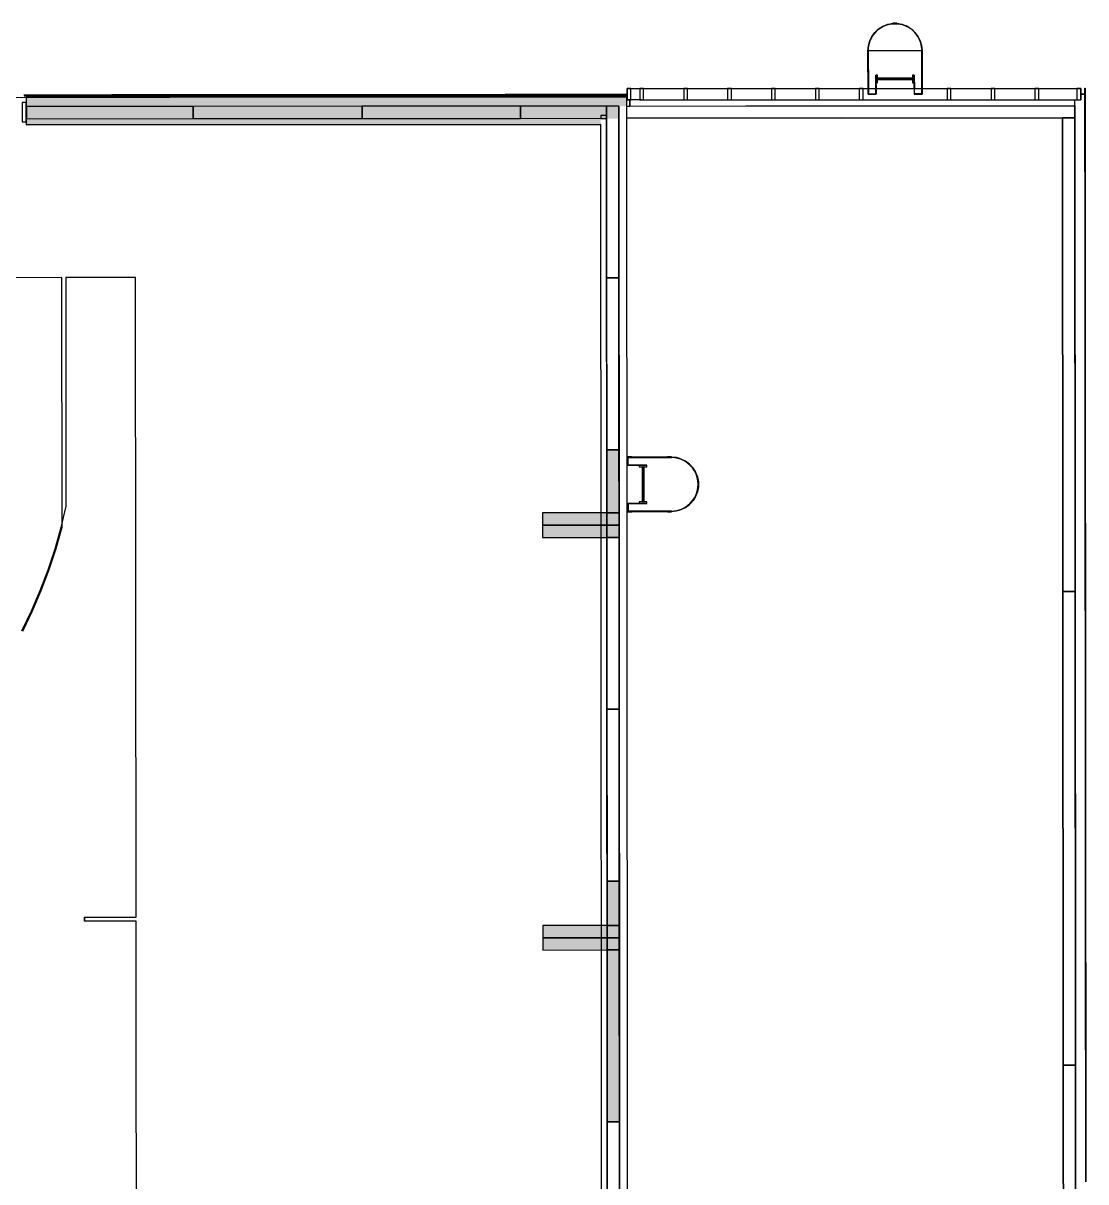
# Model space of a CAD drawing. Header units: metres. Extents: x 2.5 to 42.6, y 0.9 to 31.9.
# Drawn here: x 8.83 to 14.31, y 20.96 to 26.93 of the extents above; entities that cross this region are included whole.
import ezdxf

# ---------------------------------------------------------------- set-up
doc = ezdxf.new("R2010")
doc.units = ezdxf.units.M
for name, color, linetype in [('ARREDI', 9, 'Continuous'), ('PARETI_STRUTTURE', 7, 'Continuous'), ('PILASTRI_SETTI', 8, 'Continuous')]:
    doc.layers.add(name, color=color, linetype=linetype)

msp = doc.modelspace()

# ---------------------------------------------------------------- linework, layer by layer
at = {"layer": 'ARREDI'}
for points in [[(13.1888, 26.5655), (13.1881, 26.79), (13.1904, 26.8156), (13.1973, 26.8405), (13.2088, 26.8636), (13.2242, 26.8842), (13.2432, 26.9017), (13.2651, 26.9153), (13.2892, 26.9247), (13.3145, 26.9295), (13.3403, 26.9296), (13.3657, 26.925), (13.3897, 26.9157), (13.4117, 26.9022), (13.4308, 26.8849), (13.4464, 26.8643), (13.458, 26.8413), (13.4651, 26.8165), (13.4676, 26.7908), (13.4683, 26.5664)], [(13.1881, 26.79), (13.4676, 26.7908), (13.4651, 26.8165), (13.458, 26.8413), (13.4464, 26.8643), (13.4308, 26.8849), (13.4117, 26.9022), (13.3897, 26.9157), (13.3657, 26.925), (13.3403, 26.9296), (13.3372, 26.9296), (13.3403, 26.9296), (13.3657, 26.925), (13.3897, 26.9157), (13.4117, 26.9022), (13.4308, 26.8849), (13.4464, 26.8643), (13.458, 26.8413), (13.4651, 26.8165), (13.4676, 26.7908), (13.4682, 26.5955)], [(13.1888, 26.5655), (13.1881, 26.79), (13.1904, 26.8156), (13.1973, 26.8405), (13.2088, 26.8636), (13.2242, 26.8842), (13.2432, 26.9017), (13.2651, 26.9153), (13.2892, 26.9247), (13.3145, 26.9295), (13.3403, 26.9296), (13.3657, 26.925), (13.3897, 26.9157), (13.4117, 26.9022), (13.4308, 26.8849), (13.4464, 26.8643), (13.458, 26.8413), (13.4651, 26.8165), (13.4676, 26.7908), (13.4683, 26.5664), (13.4663, 26.5664)], [(13.3372, 26.9296), (13.3372, 26.9322), (13.3175, 26.9321), (13.3176, 26.9295)], [(13.1881, 26.79), (13.1861, 26.79), (13.1861, 26.7703)], [(13.1861, 26.7703), (13.1881, 26.7703)], [(13.1887, 26.5955), (13.1881, 26.79)], [(13.4657, 26.7711), (13.4656, 26.7908), (13.19, 26.79), (13.1907, 26.5655), (13.1888, 26.5655), (13.1907, 26.5655)], [(13.2299, 26.6247), (13.2378, 26.6247), (13.2377, 26.6641), (13.2298, 26.6641), (13.2301, 26.5657), (13.1907, 26.5655), (13.19, 26.79), (13.4656, 26.7908), (13.4662, 26.5955)], [(13.19, 26.79), (13.4656, 26.7908), (13.19, 26.79), (13.4656, 26.7908), (13.19, 26.79), (13.4656, 26.7908), (13.19, 26.79), (13.1906, 26.5955)], [(13.1901, 26.7703), (13.19, 26.79), (13.4656, 26.7908)], [(13.4696, 26.7711), (13.4696, 26.7908), (13.4676, 26.7908)], [(13.4677, 26.7711), (13.4696, 26.7711)], [(13.1907, 26.5663), (13.2293, 26.5664), (13.229, 26.6641), (13.2298, 26.6641), (13.2301, 26.5657), (13.1907, 26.5655), (13.1888, 26.5655)], [(13.229, 26.6641), (13.2292, 26.5955), (13.229, 26.6641), (13.2293, 26.5664)], [(13.23, 26.6135), (13.23, 26.5955), (13.2298, 26.6641)], [(13.4188, 26.6489), (13.2377, 26.6484)], [(13.4188, 26.6489), (13.2377, 26.6484)], [(13.4188, 26.6489), (13.2377, 26.6484)], [(13.4188, 26.6489), (13.2377, 26.6484)], [(13.4188, 26.6489), (13.2377, 26.6484)], [(13.4188, 26.6489), (13.2377, 26.6484)], [(13.4188, 26.6489), (13.2377, 26.6484)], [(13.4188, 26.6489), (13.2377, 26.6484)], [(13.4188, 26.6489), (13.2377, 26.6484)], [(13.4188, 26.6489), (13.2377, 26.6484)], [(13.4188, 26.6489), (13.2377, 26.6484)], [(13.4188, 26.6489), (13.2377, 26.6484)], [(13.4188, 26.6489), (13.2377, 26.6484)], [(13.4188, 26.6489), (13.2377, 26.6484)], [(13.4188, 26.6489), (13.2377, 26.6484)], [(13.4188, 26.6489), (13.2377, 26.6484)], [(13.4188, 26.6489), (13.2377, 26.6484)], [(13.2377, 26.6405), (13.2377, 26.6406), (13.2377, 26.641), (13.2377, 26.6416), (13.2377, 26.6425), (13.2377, 26.6434), (13.2377, 26.6444), (13.2377, 26.6454), (13.2377, 26.6464), (13.2377, 26.6472), (13.2377, 26.6478), (13.2377, 26.6482), (13.2377, 26.6484)], [(13.2377, 26.6454), (13.2377, 26.6444), (13.2377, 26.6434), (13.2377, 26.6425)], [(13.4189, 26.6411), (13.2377, 26.6405)], [(13.2377, 26.6405), (13.4189, 26.6411)], [(13.2377, 26.6405), (13.4189, 26.6411)], [(13.2377, 26.6405), (13.4189, 26.6411)], [(13.2377, 26.6405), (13.4189, 26.6411)], [(13.2377, 26.6405), (13.4189, 26.6411)], [(13.2377, 26.6405), (13.4189, 26.6411)], [(13.2377, 26.6405), (13.4189, 26.6411)], [(13.2377, 26.6405), (13.4189, 26.6411)], [(13.2377, 26.6405), (13.4189, 26.6411)], [(13.2377, 26.6405), (13.4189, 26.6411)], [(13.2377, 26.6405), (13.4189, 26.6411)], [(13.2377, 26.6405), (13.4189, 26.6411)], [(13.2377, 26.6405), (13.4189, 26.6411)], [(13.2377, 26.6405), (13.4189, 26.6411)], [(13.2377, 26.6405), (13.4189, 26.6411)], [(13.2377, 26.6405), (13.4189, 26.6411)], [(13.4188, 26.6647), (13.4189, 26.6253)], [(13.4663, 26.5672), (13.4278, 26.5671), (13.4274, 26.6647), (13.4188, 26.6647)], [(13.4188, 26.6489), (13.4188, 26.6488), (13.4188, 26.6484), (13.4188, 26.6478), (13.4188, 26.647), (13.4188, 26.646), (13.4188, 26.645), (13.4188, 26.644), (13.4188, 26.643), (13.4189, 26.6422), (13.4189, 26.6416), (13.4189, 26.6412), (13.4189, 26.6411)], [(13.4188, 26.647), (13.4188, 26.646)], [(13.4188, 26.646), (13.4188, 26.647)], [(13.4188, 26.647), (13.4188, 26.646)], [(13.4188, 26.646), (13.4188, 26.647)], [(13.4188, 26.647), (13.4188, 26.646)], [(13.4188, 26.646), (13.4188, 26.647)], [(13.4188, 26.647), (13.4188, 26.646)], [(13.4188, 26.646), (13.4188, 26.647)], [(13.4188, 26.647), (13.4188, 26.646)], [(13.4188, 26.646), (13.4188, 26.647)], [(13.4188, 26.647), (13.4188, 26.646)], [(13.4188, 26.646), (13.4188, 26.647)], [(13.4188, 26.647), (13.4188, 26.646)], [(13.4188, 26.646), (13.4188, 26.647)], [(13.4188, 26.647), (13.4188, 26.646)], [(13.4188, 26.646), (13.4188, 26.647)], [(13.4188, 26.647), (13.4188, 26.646)], [(13.4188, 26.646), (13.4188, 26.647)], [(13.4188, 26.647), (13.4188, 26.646)], [(13.4188, 26.646), (13.4188, 26.647)], [(13.4188, 26.647), (13.4188, 26.646)], [(13.4188, 26.646), (13.4188, 26.647)], [(13.4188, 26.647), (13.4188, 26.646)], [(13.4188, 26.646), (13.4188, 26.647)], [(13.4188, 26.646), (13.4188, 26.647)], [(13.4189, 26.643), (13.4189, 26.644), (13.4189, 26.645), (13.4188, 26.6459)], [(13.4269, 26.5955), (13.4267, 26.6647), (13.427, 26.5663)], [(13.4663, 26.5672), (13.4278, 26.5671), (13.4274, 26.6647), (13.4267, 26.6647), (13.427, 26.5663), (13.4663, 26.5664)], [(13.4189, 26.6253), (13.4268, 26.6253)], [(13.4268, 26.6135), (13.4269, 26.5955)], [(14.3072, 26.3933), (14.3071, 26.5963)], [(14.3071, 26.5963), (14.3075, 26.5963), (14.3076, 26.3933), (14.3072, 26.3933)], [(8.8381, 26.5619), (8.8381, 26.5623), (9.2909, 26.5626), (9.2909, 26.5622)], [(9.2909, 26.5622), (8.8381, 26.5619)], [(9.2909, 26.5622), (9.2909, 26.5626), (9.7437, 26.5629), (9.7437, 26.5625)], [(9.7437, 26.5625), (9.2909, 26.5622)], [(9.7437, 26.5625), (9.7437, 26.5629), (10.1965, 26.5633), (10.1965, 26.5629)], [(10.1965, 26.5629), (9.7437, 26.5625)], [(10.1965, 26.5629), (10.1965, 26.5633), (10.6493, 26.5636), (10.6493, 26.5632)], [(10.6493, 26.5632), (10.1965, 26.5629)], [(10.6493, 26.5632), (10.6493, 26.5636), (11.1021, 26.5639), (11.1021, 26.5636)], [(11.1021, 26.5636), (10.6493, 26.5632)], [(11.1021, 26.5636), (11.1021, 26.5639), (11.3186, 26.5641), (11.5549, 26.5643), (11.5549, 26.5639)], [(11.5549, 26.5639), (11.3186, 26.5637), (11.1021, 26.5636)], [(11.3186, 26.5641), (11.3186, 26.5637)], [(11.5549, 26.5639), (11.5549, 26.5643), (11.9289, 26.5646), (11.9469, 26.5646)], [(11.9451, 26.5642), (11.9469, 26.5642), (11.9289, 26.5642), (11.5549, 26.5639)], [(11.9289, 26.5646), (11.9289, 26.5642)], [(11.9451, 26.5642), (11.9451, 26.5646), (11.9469, 26.5646)], [(13.2293, 26.5664), (13.1907, 26.5663)], [(13.4663, 26.5664), (13.427, 26.5663)], [(14.3071, 26.566), (14.3071, 26.5663), (14.2857, 26.5663), (14.3071, 26.5663)], [(14.3072, 26.3933), (14.3071, 26.5659)], [(14.3075, 26.566), (14.3076, 26.3933)], [(14.3076, 26.3933), (14.3072, 26.3933)], [(14.3076, 25.9405), (14.308, 25.9405), (14.3076, 26.3933), (14.308, 25.9405)], [(14.3076, 25.9405), (14.3079, 25.4877), (14.3076, 25.9405)], [(14.3076, 25.9405), (14.308, 25.9405), (14.3083, 25.4877), (14.3079, 25.4877)], [(14.308, 25.9405), (14.3083, 25.4877)], [(14.3083, 25.0349), (14.3079, 25.4877)], [(14.3086, 25.0349), (14.309, 24.5821), (14.3079, 25.4877)], [(14.3079, 25.4877), (14.3083, 25.4877), (14.3086, 25.0349), (14.3083, 25.0349)], [(14.3083, 25.4877), (14.3086, 25.0349)], [(14.309, 24.5821), (14.3093, 24.1293), (14.3083, 25.0349)], [(14.3086, 24.5821), (14.3083, 25.0349)], [(14.3086, 25.0349), (14.309, 24.5821)], [(11.9504, 24.6947), (12.1748, 24.6949), (12.2005, 24.6926), (12.2253, 24.6855), (12.2484, 24.674), (12.269, 24.6585), (12.2864, 24.6395), (12.3, 24.6175), (12.3094, 24.5935), (12.3141, 24.5681), (12.3141, 24.5423), (12.3094, 24.517), (12.3001, 24.4929), (12.2866, 24.471), (12.2692, 24.4519), (12.2486, 24.4363), (12.2255, 24.4248), (12.2007, 24.4178), (12.1751, 24.4154), (11.9506, 24.4152), (11.9506, 24.4172), (11.9506, 24.4152), (11.9506, 24.4172), (11.9506, 24.4152), (11.9506, 24.4172), (11.9506, 24.4152), (12.1751, 24.4154), (12.2144, 24.4211), (12.2506, 24.4376), (12.2806, 24.4637), (12.3021, 24.4972), (12.3133, 24.5353), (12.3133, 24.5751), (12.3021, 24.6133), (12.2805, 24.6467), (12.2504, 24.6728), (12.2142, 24.6893), (12.1748, 24.6949)], [(12.3141, 24.5651), (12.3141, 24.5681), (12.3094, 24.5935), (12.3, 24.6175), (12.2864, 24.6395), (12.269, 24.6585), (12.2484, 24.674), (12.2253, 24.6855), (12.2005, 24.6925), (12.1748, 24.6949), (11.9504, 24.6947)], [(11.9504, 24.6947), (11.9504, 24.6928)], [(11.9504, 24.6947), (11.9504, 24.6928)], [(11.9504, 24.6947), (11.9504, 24.6928), (12.1748, 24.6929)], [(11.9504, 24.6947), (11.9504, 24.6928)], [(11.9504, 24.6928), (11.9504, 24.6534), (11.9504, 24.6928), (12.1748, 24.6929)], [(11.9512, 24.6928), (11.9512, 24.6542), (12.0489, 24.6543), (12.0489, 24.6535), (11.9504, 24.6534), (11.9504, 24.6928), (11.9504, 24.6534), (12.0489, 24.6535)], [(12.1748, 24.6929), (11.9512, 24.6928)], [(11.9512, 24.6542), (11.9512, 24.6928)], [(12.0489, 24.6543), (11.9512, 24.6542), (11.9512, 24.6928), (11.9512, 24.6542), (12.0489, 24.6543), (11.9512, 24.6542)], [(11.9701, 24.6948), (12.1552, 24.6949)], [(12.3141, 24.5651), (12.3141, 24.5681), (12.3094, 24.5935), (12.3, 24.6175), (12.2864, 24.6395), (12.269, 24.6585), (12.2484, 24.674), (12.2253, 24.6855), (12.2005, 24.6926), (12.1748, 24.6949)], [(12.3141, 24.5651), (12.3141, 24.5681), (12.3094, 24.5935), (12.3, 24.6175), (12.2864, 24.6395), (12.269, 24.6585), (12.2484, 24.674), (12.2253, 24.6855), (12.2005, 24.6926), (12.1748, 24.6949)], [(12.0489, 24.6535), (11.9504, 24.6534)], [(12.0095, 24.6534), (12.0095, 24.6456)], [(12.0095, 24.6456), (12.0489, 24.6456)], [(12.0254, 24.4645), (12.0253, 24.6456)], [(12.0253, 24.6456), (12.0254, 24.4645)], [(12.0253, 24.6456), (12.0254, 24.4645)], [(12.0253, 24.6456), (12.0254, 24.4645)], [(12.0253, 24.6456), (12.0254, 24.4645)], [(12.0253, 24.6456), (12.0254, 24.4645)], [(12.0253, 24.6456), (12.0254, 24.4645)], [(12.0253, 24.6456), (12.0254, 24.4645)], [(12.0253, 24.6456), (12.0254, 24.4645)], [(12.0253, 24.6456), (12.0254, 24.4645)], [(12.0253, 24.6456), (12.0254, 24.4645)], [(12.0253, 24.6456), (12.0254, 24.4645)], [(12.0253, 24.6456), (12.0254, 24.4645)], [(12.0253, 24.6456), (12.0254, 24.4645)], [(12.0253, 24.6456), (12.0254, 24.4645)], [(12.0253, 24.6456), (12.0254, 24.4645)], [(12.0253, 24.6456), (12.0254, 24.6456), (12.0258, 24.6456), (12.0264, 24.6456), (12.0272, 24.6456), (12.0282, 24.6456), (12.0292, 24.6456), (12.0302, 24.6456), (12.0312, 24.6456), (12.032, 24.6456), (12.0326, 24.6456), (12.033, 24.6456), (12.0331, 24.6456)], [(12.0253, 24.6456), (12.0254, 24.4645)], [(12.0312, 24.6456), (12.0302, 24.6456), (12.0272, 24.6456), (12.0302, 24.6456), (12.0312, 24.6456)], [(12.0312, 24.6456), (12.0302, 24.6456), (12.0272, 24.6456), (12.0302, 24.6456), (12.0312, 24.6456)], [(12.0312, 24.6456), (12.0302, 24.6456), (12.0272, 24.6456), (12.0302, 24.6456), (12.0312, 24.6456)], [(12.0312, 24.6456), (12.0302, 24.6456), (12.0272, 24.6456), (12.0302, 24.6456), (12.0312, 24.6456)], [(12.0312, 24.6456), (12.0302, 24.6456), (12.0272, 24.6456), (12.0302, 24.6456), (12.0312, 24.6456)], [(12.0312, 24.6456), (12.0302, 24.6456), (12.0272, 24.6456), (12.0302, 24.6456), (12.0312, 24.6456)], [(12.0312, 24.6456), (12.0302, 24.6456), (12.0272, 24.6456), (12.0302, 24.6456), (12.0312, 24.6456)], [(12.0312, 24.6456), (12.0302, 24.6456), (12.0272, 24.6456), (12.0302, 24.6456), (12.0312, 24.6456)], [(12.0312, 24.6456), (12.0302, 24.6456), (12.0272, 24.6456), (12.0302, 24.6456), (12.0312, 24.6456)], [(12.0312, 24.6456), (12.0302, 24.6456), (12.0272, 24.6456), (12.0302, 24.6456), (12.0312, 24.6456)], [(12.0312, 24.6456), (12.0302, 24.6456), (12.0272, 24.6456), (12.0302, 24.6456), (12.0312, 24.6456)], [(12.0312, 24.6456), (12.0302, 24.6456), (12.0272, 24.6456), (12.0302, 24.6456), (12.0312, 24.6456)], [(12.0282, 24.6456), (12.0272, 24.6456)], [(12.0312, 24.6456), (12.0302, 24.6456), (12.0292, 24.6456)], [(12.0333, 24.4645), (12.0331, 24.6456)], [(12.0333, 24.4645), (12.0331, 24.6456)], [(12.0333, 24.4645), (12.0331, 24.6456)], [(12.0333, 24.4645), (12.0331, 24.6456)], [(12.0333, 24.4645), (12.0331, 24.6456)], [(12.0333, 24.4645), (12.0331, 24.6456)], [(12.0333, 24.4645), (12.0331, 24.6456)], [(12.0333, 24.4645), (12.0331, 24.6456)], [(12.0333, 24.4645), (12.0331, 24.6456)], [(12.0333, 24.4645), (12.0331, 24.6456)], [(12.0333, 24.4645), (12.0331, 24.6456)], [(12.0333, 24.4645), (12.0331, 24.6456)], [(12.0333, 24.4645), (12.0331, 24.6456)], [(12.0333, 24.4645), (12.0331, 24.6456)], [(12.0333, 24.4645), (12.0331, 24.6456)], [(12.0333, 24.4645), (12.0331, 24.6456)], [(12.0333, 24.4645), (12.0331, 24.6456)], [(12.0489, 24.6456), (12.0489, 24.6535)], [(14.3089, 24.1293), (14.3093, 23.6765), (14.3089, 24.1293), (14.3086, 24.5821)], [(14.3093, 24.1293), (14.3097, 23.6765), (14.3086, 24.5821)], [(14.309, 24.5821), (14.3093, 24.1293), (14.3097, 23.6765)], [(12.3141, 24.5454), (12.3141, 24.5423), (12.3094, 24.517), (12.3001, 24.4929), (12.2866, 24.471), (12.2692, 24.4519), (12.2486, 24.4364), (12.2255, 24.4248), (12.2007, 24.4178), (12.1751, 24.4154)], [(12.1751, 24.4154), (12.2007, 24.4178), (12.2255, 24.4248), (12.2486, 24.4363), (12.2692, 24.4519), (12.2866, 24.471), (12.3001, 24.4929), (12.3094, 24.517), (12.3141, 24.5423), (12.3141, 24.5454)], [(12.1751, 24.4154), (12.2007, 24.4178), (12.2255, 24.4248), (12.2486, 24.4363), (12.2692, 24.4519), (12.2866, 24.471), (12.3001, 24.4929), (12.3094, 24.517), (12.3141, 24.5423), (12.3141, 24.5454)], [(11.9506, 24.4172), (11.9506, 24.4565), (12.049, 24.4566), (11.9506, 24.4565)], [(11.9506, 24.4172), (11.9506, 24.4565), (12.049, 24.4566), (12.049, 24.4558), (11.9514, 24.4557), (11.9514, 24.4172), (11.9514, 24.4557), (12.049, 24.4558), (11.9514, 24.4557), (11.9514, 24.4172)], [(11.9506, 24.4152), (11.9506, 24.4172), (11.9506, 24.4565)], [(11.9506, 24.4565), (11.9506, 24.4172)], [(11.9514, 24.4172), (11.9514, 24.4557), (12.049, 24.4558), (12.049, 24.4645)], [(12.049, 24.4645), (12.0096, 24.4645)], [(12.0096, 24.4645), (12.0096, 24.4566)], [(12.0333, 24.4645), (12.0331, 24.4645), (12.0327, 24.4645), (12.0321, 24.4645), (12.0313, 24.4645), (12.0304, 24.4645), (12.0293, 24.4645), (12.0283, 24.4645), (12.0274, 24.4645), (12.0265, 24.4645), (12.0259, 24.4645), (12.0255, 24.4645), (12.0254, 24.4645)], [(12.0274, 24.4645), (12.0283, 24.4645), (12.0293, 24.4645), (12.0303, 24.4645), (12.0313, 24.4645)], [(11.9506, 24.4152), (11.9506, 24.4172)], [(12.175, 24.4173), (11.9514, 24.4172)], [(11.9703, 24.4152), (12.1554, 24.4153)], [(14.31, 22.7709), (14.3096, 23.2237), (14.3093, 23.6765)], [(14.3096, 23.2237), (14.3093, 23.6765)], [(14.3097, 23.6765), (14.3093, 23.6765)], [(14.3096, 23.2237), (14.31, 23.2237), (14.3097, 23.6765), (14.31, 23.2237), (14.3103, 22.7709)], [(14.31, 22.7709), (14.3096, 23.2237)], [(14.3096, 23.2237), (14.31, 23.2237), (14.3103, 22.7709), (14.3099, 22.7709)], [(14.3103, 22.3181), (14.3106, 21.8653), (14.3103, 22.3181), (14.3099, 22.7709)], [(14.3103, 22.3181), (14.31, 22.7709)], [(14.31, 22.7709), (14.3103, 22.7709), (14.3107, 22.3181), (14.3103, 22.3181)], [(14.3103, 22.7709), (14.3107, 22.3181), (14.311, 21.8653)], [(14.3103, 22.3181), (14.3107, 22.3181), (14.311, 21.8653), (14.3106, 21.8653)], [(14.311, 21.4125), (14.3113, 20.9597), (14.311, 21.4125), (14.3106, 21.8653)], [(14.311, 21.4125), (14.3106, 21.8653)], [(14.3106, 21.8653), (14.311, 21.8653), (14.3114, 21.4125), (14.311, 21.4125)], [(14.311, 21.8653), (14.3114, 21.4125), (14.3117, 20.9597)], [(14.311, 21.4125), (14.3114, 21.4125), (14.3117, 20.9597), (14.3113, 20.9597)]]:
    msp.add_lwpolyline(points, dxfattribs=at)
for points in [[(13.1881, 26.79), (13.1904, 26.8156), (13.1973, 26.8405), (13.2088, 26.8636), (13.2242, 26.8842), (13.2432, 26.9017), (13.2651, 26.9153), (13.2892, 26.9247), (13.3145, 26.9295), (13.3403, 26.9296), (13.3657, 26.9249), (13.3897, 26.9157), (13.4117, 26.9022), (13.4308, 26.8849), (13.4464, 26.8643), (13.458, 26.8413), (13.4651, 26.8165), (13.4676, 26.7908), (13.4682, 26.5955), (13.4676, 26.7908), (13.4651, 26.8165), (13.458, 26.8413), (13.4464, 26.8643), (13.4308, 26.8849), (13.4117, 26.9022), (13.3897, 26.9157), (13.3657, 26.9249), (13.3403, 26.9296), (13.3145, 26.9295), (13.2892, 26.9247), (13.2651, 26.9153), (13.2432, 26.9017), (13.2242, 26.8842), (13.2088, 26.8636), (13.1973, 26.8405), (13.1904, 26.8156)], [(13.1881, 26.79), (13.1904, 26.8156), (13.1973, 26.8405), (13.2088, 26.8636), (13.2242, 26.8842), (13.2432, 26.9017), (13.2651, 26.9153), (13.2892, 26.9247), (13.3145, 26.9295), (13.3176, 26.9295), (13.3145, 26.9295), (13.2892, 26.9247), (13.2651, 26.9153), (13.2432, 26.9017), (13.2242, 26.8842), (13.2088, 26.8636), (13.1973, 26.8405), (13.1904, 26.8156)], [(13.4676, 26.7908), (13.4683, 26.5664), (13.4663, 26.5664), (13.4683, 26.5664), (13.4676, 26.7908), (13.4618, 26.8302), (13.4452, 26.8663), (13.419, 26.8963), (13.3855, 26.9177), (13.3473, 26.9288), (13.3075, 26.9287), (13.2694, 26.9174), (13.236, 26.8957), (13.21, 26.8656), (13.1936, 26.8293), (13.1881, 26.79)], [(13.1888, 26.5655), (13.1881, 26.79)], [(13.1881, 26.79), (13.1887, 26.5955)], [(13.1887, 26.5955), (13.1881, 26.7703)], [(13.1907, 26.5663), (13.19, 26.79)], [(13.1906, 26.5955), (13.19, 26.79)], [(13.19, 26.79), (13.1906, 26.5955)], [(13.4663, 26.5664), (13.4656, 26.7908), (13.4662, 26.5955), (13.4656, 26.7908), (13.4662, 26.5955), (13.4656, 26.7908), (13.4663, 26.5672), (13.4656, 26.7908)], [(13.4677, 26.7711), (13.4682, 26.5955)], [(13.2299, 26.6247), (13.2378, 26.6247), (13.2377, 26.6641), (13.2298, 26.6641)], [(13.2377, 26.6484), (13.4188, 26.6489)], [(13.2377, 26.6484), (13.4188, 26.6489)], [(13.2377, 26.6454), (13.2377, 26.6444), (13.2377, 26.6434), (13.2377, 26.6425), (13.2377, 26.6434), (13.2377, 26.6444)], [(13.2377, 26.6454), (13.2377, 26.6444), (13.2377, 26.6434), (13.2377, 26.6425), (13.2377, 26.6434), (13.2377, 26.6444)], [(13.2377, 26.6454), (13.2377, 26.6444), (13.2377, 26.6434), (13.2377, 26.6425), (13.2377, 26.6434), (13.2377, 26.6444)], [(13.2377, 26.6454), (13.2377, 26.6444), (13.2377, 26.6434), (13.2377, 26.6425), (13.2377, 26.6434), (13.2377, 26.6444)], [(13.2377, 26.6454), (13.2377, 26.6444), (13.2377, 26.6434), (13.2377, 26.6425), (13.2377, 26.6434), (13.2377, 26.6444)], [(13.2377, 26.6454), (13.2377, 26.6444), (13.2377, 26.6434), (13.2377, 26.6425), (13.2377, 26.6434), (13.2377, 26.6444)], [(13.2377, 26.6454), (13.2377, 26.6444), (13.2377, 26.6434), (13.2377, 26.6425), (13.2377, 26.6434), (13.2377, 26.6444)], [(13.2377, 26.6454), (13.2377, 26.6444), (13.2377, 26.6434), (13.2377, 26.6425), (13.2377, 26.6434), (13.2377, 26.6444)], [(13.2377, 26.6454), (13.2377, 26.6444), (13.2377, 26.6434), (13.2377, 26.6425), (13.2377, 26.6434), (13.2377, 26.6444)], [(13.2377, 26.6454), (13.2377, 26.6444), (13.2377, 26.6434), (13.2377, 26.6425), (13.2377, 26.6434), (13.2377, 26.6444)], [(13.2377, 26.6454), (13.2377, 26.6444), (13.2377, 26.6434), (13.2377, 26.6425), (13.2377, 26.6434), (13.2377, 26.6444)], [(13.2377, 26.6454), (13.2377, 26.6444), (13.2377, 26.6434), (13.2377, 26.6425), (13.2377, 26.6434), (13.2377, 26.6444)], [(13.2377, 26.6454), (13.2377, 26.6444), (13.2377, 26.6434), (13.2377, 26.6425), (13.2377, 26.6434), (13.2377, 26.6444)], [(13.2377, 26.6454), (13.2377, 26.6444), (13.2377, 26.6434), (13.2377, 26.6425), (13.2377, 26.6434), (13.2377, 26.6444)], [(13.2377, 26.6454), (13.2377, 26.6444), (13.2377, 26.6434), (13.2377, 26.6425), (13.2377, 26.6434), (13.2377, 26.6444)], [(13.2377, 26.6454), (13.2377, 26.6444), (13.2377, 26.6434), (13.2377, 26.6425), (13.2377, 26.6434), (13.2377, 26.6444)], [(13.4189, 26.6411), (13.2377, 26.6405)], [(13.4189, 26.6411), (13.2377, 26.6405)], [(13.4189, 26.6253), (13.4268, 26.6253), (13.4267, 26.6647), (13.4188, 26.6647)], [(13.4188, 26.646), (13.4188, 26.647)], [(13.4188, 26.647), (13.4188, 26.646)], [(13.4188, 26.646), (13.4188, 26.647)], [(13.4188, 26.647), (13.4188, 26.646)], [(13.4188, 26.6459), (13.4188, 26.645), (13.4188, 26.644), (13.4189, 26.643), (13.4188, 26.644), (13.4188, 26.645)], [(13.4188, 26.6459), (13.4188, 26.645), (13.4188, 26.644), (13.4189, 26.643), (13.4188, 26.644), (13.4188, 26.645)], [(13.4188, 26.6459), (13.4188, 26.645), (13.4188, 26.644), (13.4189, 26.643), (13.4188, 26.644), (13.4188, 26.645)], [(13.4188, 26.6459), (13.4188, 26.645), (13.4188, 26.644), (13.4189, 26.643), (13.4188, 26.644), (13.4188, 26.645)], [(13.4188, 26.6459), (13.4188, 26.645), (13.4188, 26.644), (13.4189, 26.643), (13.4188, 26.644), (13.4188, 26.645)], [(13.4188, 26.6459), (13.4188, 26.645), (13.4188, 26.644), (13.4189, 26.643), (13.4188, 26.644), (13.4188, 26.645)], [(13.4188, 26.6459), (13.4188, 26.645), (13.4188, 26.644), (13.4189, 26.643), (13.4188, 26.644), (13.4188, 26.645)], [(13.4188, 26.6459), (13.4188, 26.645), (13.4188, 26.644), (13.4189, 26.643), (13.4188, 26.644), (13.4188, 26.645)], [(13.4188, 26.6459), (13.4188, 26.645), (13.4188, 26.644), (13.4189, 26.643), (13.4188, 26.644), (13.4188, 26.645)], [(13.4188, 26.6459), (13.4188, 26.645), (13.4188, 26.644), (13.4189, 26.643), (13.4188, 26.644), (13.4188, 26.645)], [(13.4188, 26.6459), (13.4188, 26.645), (13.4188, 26.644), (13.4189, 26.643), (13.4188, 26.644), (13.4188, 26.645)], [(13.4188, 26.6459), (13.4188, 26.645), (13.4188, 26.644), (13.4189, 26.643), (13.4188, 26.644), (13.4188, 26.645)], [(13.4188, 26.6459), (13.4188, 26.645), (13.4188, 26.644), (13.4189, 26.643), (13.4188, 26.644), (13.4188, 26.645)], [(13.4188, 26.6459), (13.4188, 26.645), (13.4188, 26.644), (13.4189, 26.643), (13.4188, 26.644), (13.4188, 26.645)], [(13.4188, 26.6459), (13.4188, 26.645), (13.4188, 26.644), (13.4189, 26.643), (13.4188, 26.644), (13.4188, 26.645)], [(13.4188, 26.6459), (13.4188, 26.645), (13.4188, 26.644), (13.4189, 26.643), (13.4188, 26.644), (13.4188, 26.645)], [(13.4274, 26.6647), (13.4277, 26.5955)], [(8.8377, 26.5575), (9.2905, 26.5575), (9.2905, 26.5579), (8.8377, 26.5579)], [(9.2905, 26.5575), (9.7433, 26.5575), (9.7433, 26.5579), (9.2905, 26.5579)], [(9.7433, 26.5575), (10.1961, 26.5575), (10.1961, 26.5579), (9.7433, 26.5579)], [(10.1961, 26.5575), (10.6489, 26.5575), (10.6489, 26.5579), (10.1961, 26.5579)], [(10.6489, 26.5575), (11.1017, 26.5575), (11.1017, 26.5579), (10.6489, 26.5579)], [(11.1017, 26.5575), (11.5545, 26.5575), (11.5545, 26.5579), (11.1017, 26.5579)], [(11.5545, 26.5575), (11.9469, 26.5575), (11.9469, 26.5579), (11.5545, 26.5579)], [(14.2857, 26.5659), (14.3071, 26.5659)], [(9.7093, 26.4402), (9.7093, 26.5032), (8.8499, 26.5025), (8.85, 26.4395)], [(10.5814, 26.4408), (10.5814, 26.5038), (9.7093, 26.5032), (9.7093, 26.4402)], [(11.3965, 26.4414), (11.3964, 26.5044), (10.5814, 26.5038), (10.5814, 26.4408)], [(11.3964, 26.5044), (11.3965, 26.4414), (11.8404, 26.4418), (11.8404, 26.5048)], [(11.8404, 26.5048), (11.8411, 25.6188), (11.9041, 25.6189), (11.9034, 26.5048)], [(14.3072, 26.3933), (14.3076, 25.9405)], [(11.8411, 25.6189), (11.8417, 24.7329), (11.9047, 24.733), (11.9041, 25.6189)], [(11.842, 24.4075), (11.905, 24.4076), (11.9047, 24.733), (11.8417, 24.7329)], [(11.9504, 24.6967), (11.9504, 24.6928), (11.9701, 24.6928), (11.9701, 24.6967)], [(11.9504, 24.6947), (11.9504, 24.6928)], [(11.9504, 24.6928), (11.9504, 24.6947)], [(11.9512, 24.6928), (12.1748, 24.6929)], [(11.9512, 24.6928), (12.1748, 24.6929)], [(12.1748, 24.6929), (11.9512, 24.6928)], [(11.9701, 24.6948), (12.1552, 24.6949)], [(12.1552, 24.6949), (11.9701, 24.6948)], [(11.9701, 24.6948), (12.1552, 24.6949)], [(12.1552, 24.6969), (12.1552, 24.6929), (12.1748, 24.6929), (12.1748, 24.6969)], [(12.1748, 24.6949), (12.2005, 24.6926), (12.2253, 24.6855), (12.2484, 24.674), (12.269, 24.6585), (12.2864, 24.6395), (12.3, 24.6175), (12.3094, 24.5935), (12.3141, 24.5681), (12.3141, 24.5651), (12.3141, 24.5681), (12.3094, 24.5935), (12.3, 24.6175), (12.2864, 24.6395), (12.269, 24.6585), (12.2484, 24.674), (12.2253, 24.6855), (12.2005, 24.6926)], [(12.1748, 24.6949), (12.2005, 24.6926), (12.2253, 24.6855), (12.2484, 24.674), (12.269, 24.6585), (12.2864, 24.6395), (12.3, 24.6175), (12.3094, 24.5935), (12.3141, 24.5681), (12.3141, 24.5651), (12.3141, 24.5681), (12.3094, 24.5935), (12.3, 24.6175), (12.2864, 24.6395), (12.269, 24.6585), (12.2484, 24.674), (12.2253, 24.6855), (12.2005, 24.6926)], [(12.0095, 24.6534), (12.0095, 24.6456), (12.0489, 24.6456), (12.0489, 24.6535)], [(12.0254, 24.4645), (12.0253, 24.6456)], [(12.0254, 24.4645), (12.0253, 24.6456)], [(12.0312, 24.6456), (12.0302, 24.6456), (12.0272, 24.6456), (12.0302, 24.6456), (12.0312, 24.6456), (12.0302, 24.6456), (12.0272, 24.6456), (12.0302, 24.6456)], [(12.0312, 24.6456), (12.0302, 24.6456), (12.0272, 24.6456), (12.0302, 24.6456), (12.0312, 24.6456), (12.0302, 24.6456), (12.0272, 24.6456), (12.0302, 24.6456)], [(12.0331, 24.6456), (12.0333, 24.4645)], [(12.0331, 24.6456), (12.0333, 24.4645)], [(12.3127, 24.5651), (12.3128, 24.5454), (12.3167, 24.5454), (12.3167, 24.5651)], [(12.3141, 24.5454), (12.3141, 24.5423), (12.3094, 24.517), (12.3001, 24.4929), (12.2866, 24.471), (12.2692, 24.4519), (12.2486, 24.4363), (12.2255, 24.4248), (12.2007, 24.4178), (12.1751, 24.4154), (12.2007, 24.4178), (12.2255, 24.4248), (12.2486, 24.4363), (12.2692, 24.4519), (12.2866, 24.471), (12.3001, 24.4929), (12.3094, 24.517), (12.3141, 24.5423)], [(12.3141, 24.5454), (12.3141, 24.5423), (12.3094, 24.517), (12.3001, 24.4929), (12.2866, 24.471), (12.2692, 24.4519), (12.2486, 24.4363), (12.2255, 24.4248), (12.2007, 24.4178), (12.1751, 24.4154), (12.2007, 24.4178), (12.2255, 24.4248), (12.2486, 24.4363), (12.2692, 24.4519), (12.2866, 24.471), (12.3001, 24.4929), (12.3094, 24.517), (12.3141, 24.5423)], [(12.0096, 24.4645), (12.0096, 24.4566), (12.049, 24.4566), (12.049, 24.4645)], [(12.0313, 24.4645), (12.0304, 24.4645), (12.0293, 24.4645), (12.0283, 24.4645), (12.0274, 24.4645), (12.0283, 24.4645), (12.0293, 24.4645), (12.0304, 24.4645)], [(12.0313, 24.4645), (12.0304, 24.4645), (12.0293, 24.4645), (12.0283, 24.4645), (12.0274, 24.4645), (12.0283, 24.4645), (12.0293, 24.4645), (12.0304, 24.4645)], [(12.0313, 24.4645), (12.0304, 24.4645), (12.0293, 24.4645), (12.0283, 24.4645), (12.0274, 24.4645), (12.0283, 24.4645), (12.0293, 24.4645), (12.0304, 24.4645)], [(12.0313, 24.4645), (12.0304, 24.4645), (12.0293, 24.4645), (12.0283, 24.4645), (12.0274, 24.4645), (12.0283, 24.4645), (12.0293, 24.4645), (12.0304, 24.4645)], [(12.0313, 24.4645), (12.0304, 24.4645), (12.0293, 24.4645), (12.0283, 24.4645), (12.0274, 24.4645), (12.0283, 24.4645), (12.0293, 24.4645), (12.0304, 24.4645)], [(12.0313, 24.4645), (12.0304, 24.4645), (12.0293, 24.4645), (12.0283, 24.4645), (12.0274, 24.4645), (12.0283, 24.4645), (12.0293, 24.4645), (12.0304, 24.4645)], [(12.0313, 24.4645), (12.0304, 24.4645), (12.0293, 24.4645), (12.0283, 24.4645), (12.0274, 24.4645), (12.0283, 24.4645), (12.0293, 24.4645), (12.0304, 24.4645)], [(12.0313, 24.4645), (12.0304, 24.4645), (12.0293, 24.4645), (12.0283, 24.4645), (12.0274, 24.4645), (12.0283, 24.4645), (12.0293, 24.4645), (12.0304, 24.4645)], [(12.0313, 24.4645), (12.0304, 24.4645), (12.0293, 24.4645), (12.0283, 24.4645), (12.0274, 24.4645), (12.0283, 24.4645), (12.0293, 24.4645), (12.0304, 24.4645)], [(12.0313, 24.4645), (12.0304, 24.4645), (12.0293, 24.4645), (12.0283, 24.4645), (12.0274, 24.4645), (12.0283, 24.4645), (12.0293, 24.4645), (12.0304, 24.4645)], [(12.0313, 24.4645), (12.0304, 24.4645), (12.0293, 24.4645), (12.0283, 24.4645), (12.0274, 24.4645), (12.0283, 24.4645), (12.0293, 24.4645), (12.0304, 24.4645)], [(12.0313, 24.4645), (12.0304, 24.4645), (12.0293, 24.4645), (12.0283, 24.4645), (12.0274, 24.4645), (12.0283, 24.4645), (12.0293, 24.4645), (12.0304, 24.4645)], [(12.0313, 24.4645), (12.0304, 24.4645), (12.0293, 24.4645), (12.0283, 24.4645), (12.0274, 24.4645), (12.0283, 24.4645), (12.0293, 24.4645), (12.0304, 24.4645)], [(12.0313, 24.4645), (12.0304, 24.4645), (12.0293, 24.4645), (12.0283, 24.4645), (12.0274, 24.4645), (12.0283, 24.4645), (12.0293, 24.4645), (12.0304, 24.4645)], [(12.0313, 24.4645), (12.0304, 24.4645), (12.0293, 24.4645), (12.0283, 24.4645), (12.0274, 24.4645), (12.0283, 24.4645), (12.0293, 24.4645), (12.0304, 24.4645)], [(12.0313, 24.4645), (12.0304, 24.4645), (12.0293, 24.4645), (12.0283, 24.4645), (12.0274, 24.4645), (12.0283, 24.4645), (12.0293, 24.4645), (12.0304, 24.4645)], [(11.905, 24.4076), (11.5112, 24.4073), (11.5113, 24.3443), (11.905, 24.3446)], [(11.9506, 24.4172), (12.175, 24.4173), (11.9514, 24.4172), (12.175, 24.4173), (11.9514, 24.4172), (12.175, 24.4173), (11.9514, 24.4172), (12.175, 24.4173)], [(11.9506, 24.4132), (11.9703, 24.4132), (11.9703, 24.4172), (11.9506, 24.4172)], [(11.9703, 24.4152), (12.1554, 24.4153)], [(12.1554, 24.4153), (11.9703, 24.4152)], [(12.1554, 24.4153), (11.9703, 24.4152)], [(12.1554, 24.4134), (12.1751, 24.4134), (12.175, 24.4173), (12.1554, 24.4173)], [(11.9051, 24.2816), (11.905, 24.3446), (11.5113, 24.3443), (11.5113, 24.2813)], [(11.8427, 23.3956), (11.8434, 22.5097), (11.9064, 22.5098), (11.9057, 23.3957), (11.8427, 23.3956), (11.9057, 23.3957), (11.905, 24.2816), (11.842, 24.2815)], [(11.9064, 22.5098), (11.8434, 22.5097), (11.8435, 22.2809), (11.9065, 22.2809)], [(11.9065, 22.2809), (11.5128, 22.2806), (11.5129, 22.2176), (11.9066, 22.2179)], [(11.9066, 22.1549), (11.9066, 22.2179), (11.5129, 22.2176), (11.5129, 22.1546)], [(11.8443, 21.269), (11.845, 20.3831), (11.908, 20.3831), (11.9073, 21.269), (11.8443, 21.269), (11.9073, 21.269), (11.9066, 22.1549), (11.8436, 22.1549)]]:
    msp.add_lwpolyline(points, close=True, dxfattribs=at)
for centre, start, end in [((12.175, 24.5551), 270.03964, 90.04698), ((12.175, 24.5551), 270.0403, 90.04632), ((12.175, 24.5551), 270.0403, 90.04632), ((12.175, 24.5551), 270.0403, 90.04632), ((12.1749, 24.5551), 270.04255, 90.04407), ((12.175, 24.5551), 270.0403, 90.04632), ((12.175, 24.5551), 270.0403, 90.04632), ((12.175, 24.5551), 270.0403, 90.04632), ((12.175, 24.5551), 270.0403, 90.04632)]:
    msp.add_arc(centre, 0.1378, start, end, dxfattribs=at)
at = {"layer": 'PARETI_STRUTTURE'}
for points in [[(11.9469, 26.5579), (11.9469, 26.5955), (12.0217, 26.5955)], [(12.0217, 26.5955), (12.2481, 26.5955)], [(12.2481, 26.5955), (12.4745, 26.5955)], [(12.4745, 26.5955), (12.7009, 26.5955)], [(12.7009, 26.5955), (12.9273, 26.5955)], [(12.9273, 26.5955), (13.1537, 26.5955)], [(13.1537, 26.5955), (13.3801, 26.5955)], [(13.3801, 26.5955), (13.6065, 26.5955)], [(13.6065, 26.5955), (13.8329, 26.5955)], [(13.8329, 26.5955), (14.0593, 26.5955)], [(14.0593, 26.5955), (14.2857, 26.5955)], [(14.2857, 26.5955), (14.2857, 26.5364)], [(2.5119, 26.5457), (11.9469, 26.5528)], [(11.9451, 26.5032), (11.9451, 26.5528), (8.8479, 26.5504), (8.848, 26.5008)], [(8.8479, 26.5504), (8.848, 26.5225)], [(12.0217, 26.5364), (11.9469, 26.5364), (11.9469, 26.5575)], [(12.0217, 26.5364), (12.2481, 26.5364)], [(12.2481, 26.5364), (12.4745, 26.5364)], [(12.4745, 26.5364), (12.7009, 26.5364)], [(14.254, 26.5364), (14.254, 26.5049), (12.5593, 26.5036)], [(12.7009, 26.5364), (12.9273, 26.5364)], [(12.9273, 26.5364), (13.1537, 26.5364)], [(13.1537, 26.5364), (13.3801, 26.5364)], [(13.3801, 26.5364), (13.6065, 26.5364)], [(13.6065, 26.5364), (13.8329, 26.5364)], [(13.8329, 26.5364), (14.0593, 26.5364)], [(14.0593, 26.5364), (14.2857, 26.5364)], [(8.848, 26.5008), (8.848, 26.4378)], [(11.9034, 26.5031), (11.913, 13.679)], [(11.9034, 26.4401), (11.9034, 26.5031)], [(11.9609, 26.5032), (11.9451, 26.5032)], [(12.0115, 16.1204), (12.0115, 16.144), (11.9529, 16.144), (11.9451, 26.5032)], [(12.5594, 26.5036), (11.9609, 26.5032)], [(14.2549, 26.5066), (14.254, 26.5066), (14.254, 26.5088)], [(14.254, 26.5088), (14.254, 26.5066)], [(14.2556, 25.6207), (14.2549, 26.5066), (14.254, 26.5066), (14.2549, 26.5066)], [(8.848, 26.4378), (8.8481, 26.4083), (11.8109, 26.4105)], [(8.848, 26.4241), (8.8481, 26.4083)], [(11.8204, 13.7715), (11.8109, 26.4105), (8.8481, 26.4083)], [(11.8109, 26.4558), (11.8109, 26.4401)], [(11.8499, 13.7715), (11.8404, 26.4558), (11.8109, 26.4558)], [(11.8109, 26.4401), (11.8404, 26.4401)], [(11.8204, 13.7715), (11.8109, 26.4105)], [(11.8404, 26.4401), (11.8499, 13.742), (11.9129, 13.742), (11.9034, 26.4401)], [(14.1769, 26.4435), (14.1769, 26.4418), (13.0524, 26.441)], [(7.1921, 20.1173), (9.4168, 20.1189), (9.4151, 22.304), (9.1496, 22.3038), (9.1496, 22.3235), (9.4151, 22.3237), (9.4126, 25.6212), (9.0526, 25.621), (9.0535, 24.4431), (9.0271, 24.3317), (8.9959, 24.2216), (8.9601, 24.113), (8.9195, 24.006), (8.8744, 23.9009), (8.8248, 23.7978)], [(8.8315, 23.7989), (8.8811, 23.9025), (8.9262, 24.0081), (8.9667, 24.1155), (9.0025, 24.2246), (9.0336, 24.3351), (9.0326, 25.621), (8.0248, 25.6202)], [(14.2563, 24.7347), (14.2556, 25.6207)], [(14.2569, 23.8488), (14.2563, 24.7347)], [(11.8124, 24.4075), (11.5112, 24.4073)], [(11.5112, 24.4073), (11.5113, 24.2813), (11.8125, 24.2815)], [(14.2576, 22.9629), (14.2569, 23.8488)], [(14.2576, 22.9595), (14.2582, 22.1209)], [(9.1496, 22.3235), (9.1496, 22.3038)], [(11.814, 22.2809), (11.5128, 22.2806)], [(11.5128, 22.2806), (11.5129, 22.1546), (11.8141, 22.1549)], [(14.2604, 19.2235), (14.2597, 20.1882), (14.2589, 21.1529), (14.2582, 22.1175)]]:
    msp.add_lwpolyline(points, dxfattribs=at)
for points in [[(11.9666, 26.5955), (11.9469, 26.5955), (11.9469, 26.5364), (11.9666, 26.5364)], [(12.0316, 26.5955), (12.0119, 26.5955), (12.0119, 26.5364), (12.0316, 26.5364)], [(12.258, 26.5955), (12.2383, 26.5955), (12.2383, 26.5364), (12.258, 26.5364)], [(12.4844, 26.5955), (12.4647, 26.5955), (12.4647, 26.5364), (12.4844, 26.5364)], [(12.7108, 26.5955), (12.6911, 26.5955), (12.6911, 26.5364), (12.7108, 26.5364)], [(12.9372, 26.5955), (12.9175, 26.5955), (12.9175, 26.5364), (12.9372, 26.5364)], [(13.1636, 26.5955), (13.1439, 26.5955), (13.1439, 26.5364), (13.1636, 26.5364)], [(13.6164, 26.5955), (13.5967, 26.5955), (13.5967, 26.5364), (13.6164, 26.5364)], [(13.8428, 26.5955), (13.8231, 26.5955), (13.8231, 26.5364), (13.8428, 26.5364)], [(14.0692, 26.5955), (14.0495, 26.5955), (14.0495, 26.5364), (14.0692, 26.5364)], [(14.2857, 26.5955), (14.266, 26.5955), (14.266, 26.5364), (14.2857, 26.5364)], [(8.8284, 26.424), (8.848, 26.4241), (8.848, 26.5225), (8.8283, 26.5225)], [(11.9609, 26.5032), (11.9608, 26.5364)], [(9.7093, 26.4402), (9.7093, 26.5032), (8.8499, 26.5025), (8.85, 26.4395)], [(10.5814, 26.4408), (10.5814, 26.5038), (9.7093, 26.5032), (9.7093, 26.4402)], [(11.3965, 26.4414), (11.3964, 26.5044), (10.5814, 26.5038), (10.5814, 26.4408)], [(11.3964, 26.5044), (11.3965, 26.4414), (11.8404, 26.4418), (11.8404, 26.5048)], [(11.8404, 26.5048), (11.8411, 25.6188), (11.9041, 25.6189), (11.9034, 26.5048)], [(14.254, 26.5066), (14.2549, 26.5066), (14.255, 26.4436), (11.9452, 26.4418), (14.255, 26.4436), (14.2549, 26.5066)], [(14.192, 26.4435), (14.255, 26.4436), (14.2568, 24.0024), (14.255, 26.4436)], [(14.2568, 24.0024), (14.1938, 24.0024), (14.192, 26.4435), (14.1938, 24.0024)], [(11.8411, 25.6189), (11.8417, 24.7329), (11.9047, 24.733), (11.9041, 25.6189)], [(11.842, 24.4075), (11.905, 24.4076), (11.9047, 24.733), (11.8417, 24.7329)], [(11.5112, 24.4073), (11.5113, 24.2813), (11.9051, 24.2816), (11.905, 24.4076)], [(11.905, 24.4076), (11.5112, 24.4073), (11.5113, 24.3443), (11.905, 24.3446)], [(11.9051, 24.2816), (11.905, 24.3446), (11.5113, 24.3443), (11.5113, 24.2813)], [(11.8427, 23.3956), (11.9057, 23.3957), (11.905, 24.2816), (11.842, 24.2815)], [(14.2568, 24.0024), (14.1938, 24.0024)], [(14.2568, 24.0024), (14.2586, 21.5612), (14.1956, 21.5612), (14.1938, 24.0024), (14.1956, 21.5612), (14.2586, 21.5612)], [(11.8427, 23.3956), (11.8434, 22.5097), (11.9064, 22.5098), (11.9057, 23.3957)], [(11.9064, 22.5098), (11.8434, 22.5097), (11.8435, 22.2809), (11.9065, 22.2809)], [(11.5128, 22.2806), (11.5129, 22.1546), (11.9066, 22.1549), (11.9065, 22.2809)], [(11.9065, 22.2809), (11.5128, 22.2806), (11.5129, 22.2176), (11.9066, 22.2179)], [(11.9066, 22.1549), (11.9066, 22.2179), (11.5129, 22.2176), (11.5129, 22.1546)], [(11.8443, 21.269), (11.9073, 21.269), (11.9066, 22.1549), (11.8436, 22.1549)], [(14.2586, 21.5612), (14.1956, 21.5612)], [(14.2586, 21.5612), (14.2605, 19.1201), (14.1975, 19.12), (14.1957, 21.5612), (14.1975, 19.12), (14.2605, 19.1201)], [(11.8443, 21.269), (11.845, 20.3831), (11.908, 20.3831), (11.9073, 21.269)]]:
    msp.add_lwpolyline(points, close=True, dxfattribs=at)
at = {"layer": 'PILASTRI_SETTI'}
for points in [[(8.848, 26.5008), (11.9451, 26.5031), (8.848, 26.5504), (11.9451, 26.5528)], [(8.848, 26.4378), (11.9034, 26.4401), (8.848, 26.5008), (11.9034, 26.5031)], [(8.85, 26.4395), (9.7093, 26.4402), (8.8499, 26.5025), (9.7093, 26.5032)], [(9.7093, 26.4402), (10.5814, 26.4408), (9.7093, 26.5032), (10.5814, 26.5038)], [(10.5814, 26.4408), (11.3965, 26.4414), (10.5814, 26.5038), (11.3964, 26.5044)], [(11.3965, 26.4414), (11.8404, 26.4418), (11.3964, 26.5044), (11.8404, 26.5048)], [(8.8481, 26.4083), (11.8109, 26.4105), (8.848, 26.4378), (11.8109, 26.4401)], [(11.842, 24.4075), (11.905, 24.4076), (11.8417, 24.7329), (11.9047, 24.733)], [(11.5113, 24.3443), (11.905, 24.3446), (11.5112, 24.4073), (11.905, 24.4076)], [(11.5113, 24.2813), (11.905, 24.2816), (11.5112, 24.4073), (11.905, 24.4076)], [(11.5113, 24.2813), (11.905, 24.2816), (11.5113, 24.3443), (11.905, 24.3446)], [(11.8435, 22.2809), (11.9065, 22.2809), (11.8434, 22.5097), (11.9064, 22.5098)], [(11.5129, 22.2176), (11.9066, 22.2179), (11.5128, 22.2806), (11.9066, 22.2809)], [(11.5129, 22.1546), (11.9066, 22.1549), (11.5128, 22.2806), (11.9065, 22.2809)], [(11.5129, 22.1546), (11.9066, 22.1549), (11.5129, 22.2176), (11.9066, 22.2179)], [(11.8443, 21.269), (11.9073, 21.269), (11.8436, 22.1549), (11.9066, 22.1549)]]:
    msp.add_solid(points, dxfattribs=at)

doc.saveas('drawing.dxf')
